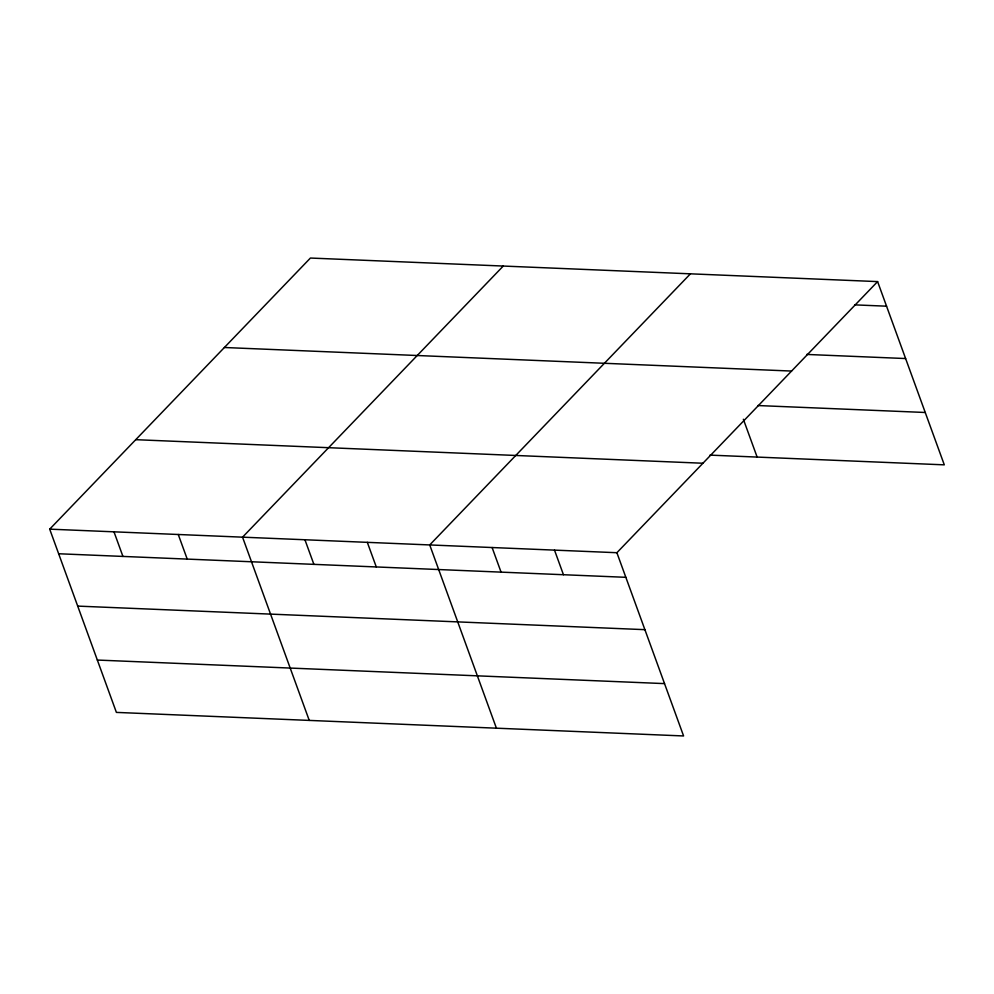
<?xml version="1.0" encoding="UTF-8"?>
<svg xmlns="http://www.w3.org/2000/svg" width="994" height="994" viewBox="0 0 994 994"><rect width="100%" height="100%" fill="white"/><g stroke="black" fill="none" stroke-linecap="round" stroke-linejoin="round"><path stroke-width="1.49" d="M877.603 281.6L616.889 552.714L683.586 735.958L116.397 712.4L49.7 529.156L310.414 258.042L877.603 281.6L944.3 464.844L709.952 455.115M503.262 266.044L242.548 537.17L309.246 720.414M690.432 273.822L429.719 544.936L496.416 728.192M854.604 304.86L886.561 306.189M806.693 354.436L905.609 358.548M224.383 347.502L791.572 371.06M757.85 405.54L925.24 412.485M135.731 439.683L702.92 463.241M49.7 529.156L616.889 552.714M58.658 553.757L625.847 577.315M77.706 606.104L644.895 629.662M97.337 660.053L664.526 683.611M743.363 419.257L757.13 457.066M554.503 550.117L563.449 574.718M492.105 547.532L501.063 572.134M367.32 542.351L376.279 566.94M304.934 539.754L313.893 564.356M178.261 534.499L187.22 559.1M113.987 531.827L122.933 556.429"/></g></svg>
